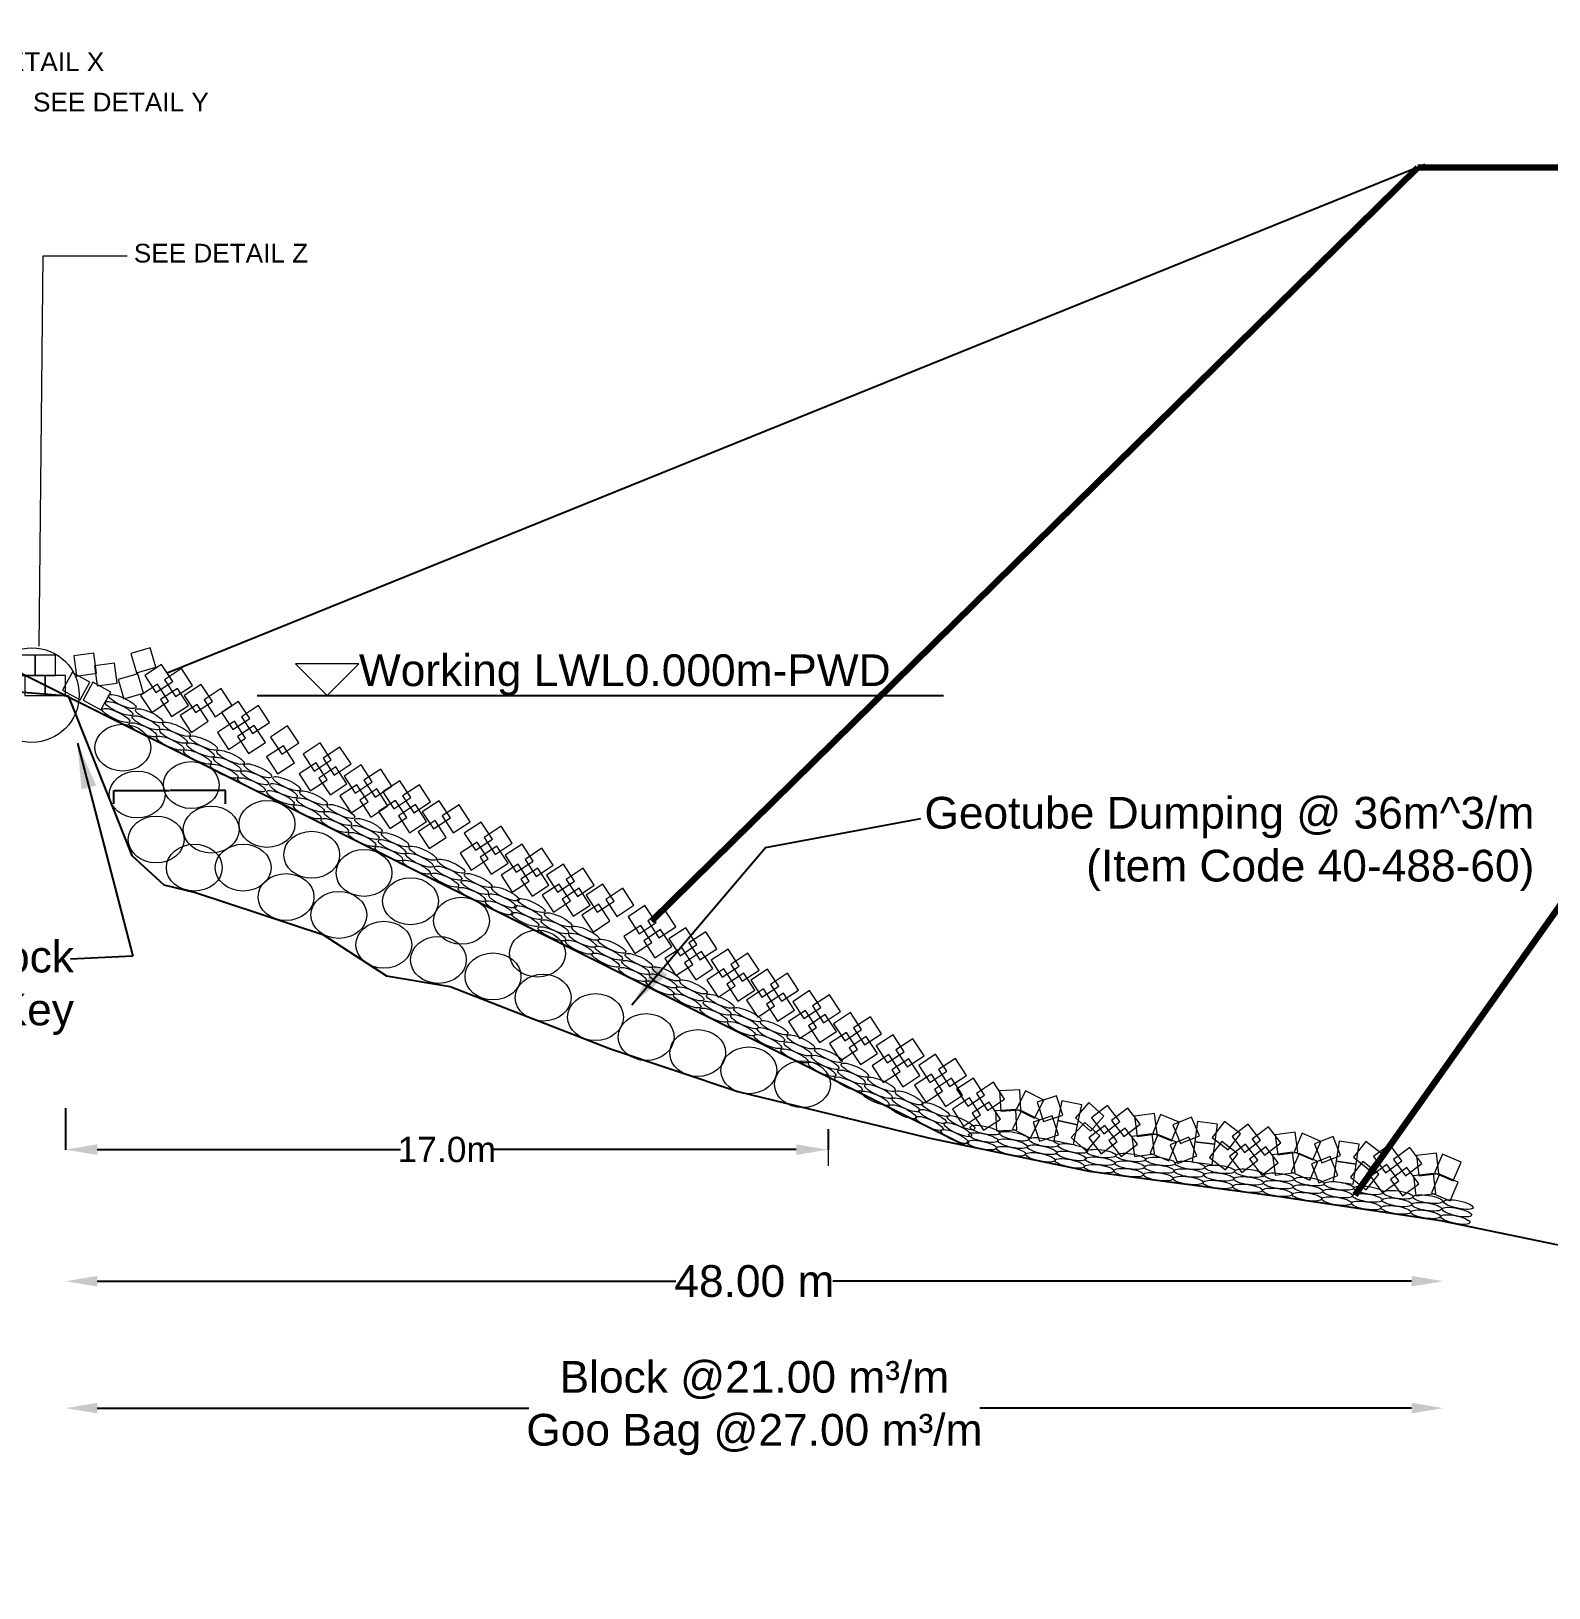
# Model space of a CAD drawing. Header units: inches. Extents: x 91231 to 269365, y -29123 to 27954.
# Drawn here: x 194546 to 196938, y -18959 to -16506 of the extents above; entities that cross this region are included whole.
import ezdxf

# ---------------------------------------------------------------- set-up
doc = ezdxf.new("R2010")
doc.units = ezdxf.units.IN
doc.header["$LTSCALE"] = 7
doc.header["$MEASUREMENT"] = 0
doc.header["$PDMODE"] = 3
for name, color, linetype, lineweight in [('Cross Section Labels', 7, 'Continuous', 9), ('Existing_Bed_Level for Xsection', 7, 'Continuous', 25), ('Long Section Labels', 7, 'Continuous', 9)]:
    doc.layers.add(name, color=color, linetype=linetype, lineweight=lineweight)
doc.styles.get("Standard").update_dxf_attribs({"font": 'arial.ttf'})
doc.dimstyles.new('Appron Lebeling Style', dxfattribs={"dimtxt": 50, "dimasz": 50, "dimexe": 0.18, "dimexo": 0.0625, "dimgap": 0.09, "dimtad": 0, "dimtih": 1, "dimtoh": 1, "dimdec": 4, "dimzin": 0, "dimdsep": 46, "dimtxsty": 'Standard', "dimcen": 0.09, "dimse1": 1, "dimse2": 1, "dimadec": 0, "dimazin": 0, "dimtfac": 1, "dimtdec": 4, "dimtofl": 0, "dimtmove": 0, "dimatfit": 3, "dimfxl": 1, "dimtolj": 1, "dimtzin": 0, "dimarcsym": 0})
doc.dimstyles.get("Standard").update_dxf_attribs({"dimtxt": 0.18, "dimasz": 0.18, "dimexe": 0.18, "dimexo": 0.0625, "dimgap": 0.09, "dimtad": 0, "dimtih": 1, "dimtoh": 1, "dimdec": 4, "dimzin": 0, "dimdsep": 46, "dimtxsty": 'Standard', "dimcen": 0.09, "dimadec": 0, "dimazin": 0, "dimtfac": 1, "dimtdec": 4, "dimtofl": 0, "dimtmove": 0, "dimatfit": 3, "dimfxl": 1, "dimtolj": 1, "dimtzin": 0, "dimarcsym": 0})

# ---------------------------------------------------------------- blocks, each defined once
blk = doc.blocks.new('*D5')
at = {"layer": 'Cross Section Labels', "color": 0, "lineweight": -2, "transparency": 16777216}
for p, q in [((194649.7591368646, -18476.02841904681), (195562.2424513716, -18476.02841904681)), ((196721.904401622, -18476.02841904681), (195809.4210871151, -18476.02841904681))]:
    blk.add_line(p, q, dxfattribs=at)
at = {"layer": 'Cross Section Labels', "color": 0, "transparency": 16777216}
for points in [[(194649.7591368646, -18467.69508571348), (194649.7591368646, -18484.36175238014), (194599.7591368646, -18476.02841904681)], [(196721.904401622, -18467.69508571348), (196721.904401622, -18484.36175238014), (196771.904401622, -18476.02841904681)]]:
    blk.add_solid(points, dxfattribs=at)
at = {"layer": 'Defpoints', "color": 0, "transparency": 16777216}
for p in [(194599.7591368646, -17553.02841904681), (196771.904401622, -18381.03279765433), (196771.904401622, -18476.02841904681)]:
    blk.add_point(p, dxfattribs=at)
at = {"layer": 'Cross Section Labels', "color": 0, "transparency": 16777216, "insert": (195685.8317692433, -18476.02841904681), "char_height": 50, "attachment_point": 5}
blk.add_mtext('\\A1;48.00 m', dxfattribs=at)
blk = doc.blocks.new('*D6')
at = {"layer": 'Cross Section Labels', "color": 0, "lineweight": -2, "transparency": 16777216}
for p, q in [((194649.7591368646, -18676.02841904681), (195330.2165304985, -18676.02841904681)), ((196721.904401622, -18676.02841904681), (196041.4470079882, -18676.02841904681))]:
    blk.add_line(p, q, dxfattribs=at)
at = {"layer": 'Cross Section Labels', "color": 0, "transparency": 16777216}
for points in [[(194649.7591368646, -18667.69508571348), (194649.7591368646, -18684.36175238014), (194599.7591368646, -18676.02841904681)], [(196721.904401622, -18667.69508571348), (196721.904401622, -18684.36175238014), (196771.904401622, -18676.02841904681)]]:
    blk.add_solid(points, dxfattribs=at)
at = {"layer": 'Defpoints', "color": 0, "transparency": 16777216}
for p in [(194599.7591368646, -17553.02841904681), (196771.904401622, -18381.03279765433), (196771.904401622, -18676.02841904681)]:
    blk.add_point(p, dxfattribs=at)
at = {"layer": 'Cross Section Labels', "color": 0, "transparency": 16777216, "insert": (195685.8317692433, -18676.02841904681), "char_height": 50, "attachment_point": 5}
blk.add_mtext('\\A1;Block @21.00 m³/m ^JGoo Bag @27.00 m³/m ', dxfattribs=at)
blk = doc.blocks.new('*D13')
at = {"layer": 'Defpoints', "color": 0, "transparency": 16777216}
for p in [(194599.7591368646, -18203.37885491559), (195801.9211392181, -18236.12289296199), (195801.9211392181, -18268.62443100839)]:
    blk.add_point(p, dxfattribs=at)
at = {"layer": 'Long Section Labels', "color": 0, "lineweight": -2, "transparency": 16777216}
for p, q in [((194599.7591368646, -18203.44135491559), (194599.7591368646, -18268.80443100839)), ((195801.9211392181, -18236.18539296199), (195801.9211392181, -18268.80443100839)), ((194649.7591368646, -18268.62443100839), (195127.9397696921, -18268.62443100839)), ((195751.9211392181, -18268.62443100839), (195273.7405063906, -18268.62443100839))]:
    blk.add_line(p, q, dxfattribs=at)
at = {"layer": 'Long Section Labels', "color": 0, "transparency": 16777216}
for points in [[(194649.7591368646, -18260.29109767505), (194649.7591368646, -18276.95776434172), (194599.7591368646, -18268.62443100839)], [(195751.9211392181, -18260.29109767505), (195751.9211392181, -18276.95776434172), (195801.9211392181, -18268.62443100839)]]:
    blk.add_solid(points, dxfattribs=at)
at = {"layer": 'Long Section Labels', "color": 0, "transparency": 16777216, "insert": (195200.8401380414, -18268.62443100839), "char_height": 40, "attachment_point": 5}
blk.add_mtext('\\A1;17.0m', dxfattribs=at)
blk = doc.blocks.new('*D24')
at = {"layer": 'Cross Section Labels', "color": 0, "lineweight": -2}
for p, q in [((193963.4969408827, 24958.55472740432), (194643.9543345165, 24958.55472740432)), ((196035.6422056401, 24958.55472740432), (195355.1848120063, 24958.55472740432))]:
    blk.add_line(p, q, dxfattribs=at)
at = {"layer": 'Cross Section Labels', "color": 0}
for points in [[(193963.4969408827, 24966.88806073765), (193963.4969408827, 24950.22139407099), (193913.4969408827, 24958.55472740432)], [(196035.6422056401, 24966.88806073765), (196035.6422056401, 24950.22139407099), (196085.6422056401, 24958.55472740432)]]:
    blk.add_solid(points, dxfattribs=at)
at = {"layer": 'Defpoints', "color": 0}
for p in [(193913.4969408827, 26081.55472740432), (196085.6422056401, 25253.55034879679), (196085.6422056401, 24958.55472740432), (193575.7158732653, -17411.02841904681), (193575.7158732653, -17482.02841904681), (193637.3347970071, -17482.02841904681)]:
    blk.add_point(p, dxfattribs=at)
at = {"layer": 'Long Section Labels', "color": 0, "lineweight": -2}
for p, q in [((193575.7783732653, -17411.02841904681), (193637.5147970071, -17411.02841904681)), ((193637.3347970071, -17411.20841904681), (193637.3347970071, -17446.34651590902)), ((193637.3347970071, -17481.84841904681), (193637.3347970071, -17446.7103221846)), ((193575.7783732653, -17482.02841904681), (193637.5147970071, -17482.02841904681))]:
    blk.add_line(p, q, dxfattribs=at)
at = {"layer": 'Long Section Labels', "color": 0}
for points in [[(193637.3047970071, -17411.20841904681), (193637.3647970071, -17411.20841904681), (193637.3347970071, -17411.02841904681)], [(193637.3047970071, -17481.84841904681), (193637.3647970071, -17481.84841904681), (193637.3347970071, -17482.02841904681)]]:
    blk.add_solid(points, dxfattribs=at)
at = {"layer": 'Cross Section Labels', "color": 0, "insert": (194999.5695732614, 24958.55472740432), "char_height": 50, "attachment_point": 5}
blk.add_mtext('\\A1;Block @21.00 m³/m ^JGoo Bag @27.00 m³/m ', dxfattribs=at)
at = {"layer": 'Long Section Labels', "color": 0, "insert": (193637.3347970071, -17446.52841904678), "char_height": 0.18, "attachment_point": 5}
blk.add_mtext('\\A1;71.0000', dxfattribs=at)
blk = doc.blocks.new('*D25')
at = {"layer": 'Defpoints', "color": 0}
for p in [(193913.4969408827, 25431.20429153554), (195115.6589432362, 25398.46025348914), (195115.6589432362, 25365.95871544274), (194852.1121802761, -17702.77724026474), (194676.1121802761, -17723.71120154054), (194852.1121802761, -17723.71120154054)]:
    blk.add_point(p, dxfattribs=at)
at = {"layer": 'Long Section Labels', "color": 0, "lineweight": -2}
for p, q in [((193913.4969408827, 25431.14179153554), (193913.4969408827, 25365.77871544274)), ((195115.6589432362, 25398.39775348914), (195115.6589432362, 25365.77871544274)), ((193963.4969408827, 25365.95871544274), (194441.6775737102, 25365.95871544274)), ((195065.6589432362, 25365.95871544274), (194587.4783104087, 25365.95871544274)), ((194676.1121802761, -17723.64870154054), (194676.1121802761, -17702.59724026474)), ((194676.2921802761, -17702.77724026474), (194763.5174804126, -17702.77724026474)), ((194851.9321802761, -17702.77724026474), (194764.7068801397, -17702.77724026474)), ((194852.1121802761, -17723.64870154054), (194852.1121802761, -17702.59724026474))]:
    blk.add_line(p, q, dxfattribs=at)
at = {"layer": 'Long Section Labels', "color": 0}
for points in [[(193963.4969408827, 25374.29204877607), (193963.4969408827, 25357.62538210941), (193913.4969408827, 25365.95871544274)], [(195065.6589432362, 25374.29204877607), (195065.6589432362, 25357.62538210941), (195115.6589432362, 25365.95871544274)], [(194676.2921802761, -17702.74724026474), (194676.2921802761, -17702.80724026474), (194676.1121802761, -17702.77724026474)], [(194851.9321802761, -17702.74724026474), (194851.9321802761, -17702.80724026474), (194852.1121802761, -17702.77724026474)]]:
    blk.add_solid(points, dxfattribs=at)
at = {"layer": 'Long Section Labels', "color": 0, "attachment_point": 5}
for s, insert, char_height in [('\\A1;17.0m', (194514.5779420594, 25365.95871544274), 40), ('\\A1;176.0000', (194764.1121802761, -17702.77724026474), 0.18)]:
    blk.add_mtext(s, dxfattribs=dict(at, insert=insert, char_height=char_height))

msp = doc.modelspace()

# ---------------------------------------------------------------- linework, layer by layer
at = {"layer": 'Cross Section Labels'}
msp.add_lwpolyline([(194558.4202242697, -17475.02370835908), (194564.3385132726, -16859.77177277781), (194696.8610818565, -16859.90650814687)], dxfattribs=at)
msp.add_lwpolyline([(195012.3595628655, -17553.02841904681), (195062.3595628655, -17503.02841904681), (194962.3595628655, -17503.02841904681)], close=True, dxfattribs=at)
msp.add_circle((194546.8087003111, -17552.10119514169), 74.53340259507604, dxfattribs=at)
at = {"layer": 'Existing_Bed_Level for Xsection'}
for points in [[(193920.563627179, -17340.02841904681), (194151.2756774132, -17475.92241904681), (194202.9555890796, -17483.80341904681), (194303.2096813275, -17519.30341904681), (194403.4932550449, -17537.05341904681), (194604.1206009051, -17553.38341904681), (194704.4554693779, -17805.07841904681), (194755.0045223682, -17851.23801128022), (194804.8005755218, -17863.29841904681), (195005.5140632352, -17929.32841904681), (195105.8797872312, -17994.67402401674), (195206.2502046043, -18011.68841904681), (195458.9841361046, -18109.66841904681), (195659.5948986315, -18177.11841904681), (195960.5708419876, -18250.24841904681), (196213.624296012, -18302.78841904681), (196514.4750171642, -18342.54841904681), (196767.8152343623, -18380.17841904681), (196968.3062286362, -18422.06841904681), (197369.3862154011, -18451.17841904681), (197622.7684494566, -18461.82841904681), (198023.771508577, -18454.01841904681), (198324.5908641058, -18440.52841904681), (198878.715528724, -18476.02841904681)], [(194168.7308889439, -17368.42841904681), (194230.9548063036, -17368.42841904681), (196018.756154661, -18262.32909322548)], [(194901.6952644636, -17553.02841904681), (195984.207310227, -17553.02841904681)]]:
    msp.add_lwpolyline(points, dxfattribs=at)
at = {"layer": 'Long Section Labels'}
msp.add_line((195801.9211392181, -18236.12289296199), (195801.9211392181, -18293.92632100196), dxfattribs=at)
for points in [[(194551.8341368646, -17489.12841904681), (194519.8841368646, -17489.12841904681), (194519.8841368646, -17521.07841904681), (194551.8341368646, -17521.07841904681)], [(194583.7841368646, -17489.12841904681), (194551.8341368646, -17489.12841904681), (194551.8341368646, -17521.07841904681), (194583.7841368646, -17521.07841904681)], [(194644.3046885697, -17486.19546024963), (194612.6479449627, -17490.51438189756), (194616.9668666107, -17522.17112550457), (194648.6236102177, -17517.8522038566)], [(194733.3860327911, -17477.64428367956), (194702.721636138, -17486.61631120406), (194711.6936636625, -17517.28070785717), (194742.3580603156, -17508.30868033267)], [(194638.1882364906, -17531.83081202125), (194610.1549470372, -17516.50315132489), (194594.8272863408, -17544.53644077827), (194622.8605757942, -17559.86410147463)], [(194677.1203525987, -17501.72946659393), (194645.4636089917, -17506.04838824186), (194649.7825306396, -17537.70513184887), (194681.4392742467, -17533.3862102009)], [(194713.5548188891, -17518.44587747003), (194682.890422236, -17527.41790499453), (194691.8624497605, -17558.08230164764), (194722.5268464136, -17549.11027412314)], [(194751.3136179242, -17503.90012948806), (194724.5936173816, -17521.41709472195), (194742.1105826155, -17548.13709526452), (194768.8305831581, -17530.62013003063)], [(194800.1170875162, -17537.09758853764), (194782.5788499862, -17510.39154569444), (194755.872807143, -17527.92978322442), (194773.411044673, -17554.63582606762)], [(194567.8091368646, -17521.07841904681), (194535.8591368646, -17521.07841904681), (194535.8591368646, -17553.02841904681), (194567.8091368646, -17553.02841904681)], [(194599.7591368646, -17521.07841904681), (194567.8091368646, -17521.07841904681), (194567.8091368646, -17553.02841904681), (194599.7591368646, -17553.02841904681)], [(194671.0039005195, -17547.36481836555), (194642.9706110662, -17532.03715766919), (194627.6429503698, -17560.07044712257), (194655.6762398232, -17575.39810781893)], [(194744.8185444194, -17535.18297654788), (194718.0985438768, -17552.69994178177), (194735.6155091107, -17579.41994232434), (194762.3355096533, -17561.90297709045)], [(194793.6220140115, -17568.38043559747), (194776.0837764815, -17541.67439275427), (194749.3777336383, -17559.21263028422), (194766.9159711683, -17585.91867312742)], [(194813.739876109, -17535.46837959139), (194787.0198755664, -17552.98534482528), (194804.5368408003, -17579.70534536785), (194831.2568413429, -17562.18838013396)], [(194862.543345701, -17568.66583864097), (194845.0051081711, -17541.95979579777), (194818.2990653279, -17559.49803332775), (194835.8373028578, -17586.20407617095)], [(194807.2448026042, -17566.75122665121), (194780.5248020616, -17584.2681918851), (194798.0417672955, -17610.98819242767), (194824.7617678381, -17593.47122719378)], [(194872.6327231509, -17562.18831254877), (194845.9127226084, -17579.70527778266), (194863.4296878423, -17606.42527832523), (194890.1496883848, -17588.90831309134)], [(194921.436192743, -17595.38577159835), (194903.897955213, -17568.67972875515), (194877.1919123698, -17586.21796628513), (194894.7301498998, -17612.92400912833)], [(194866.1376496462, -17593.47115960858), (194839.4176491036, -17610.98812484248), (194856.9346143375, -17637.70812538505), (194883.6546148801, -17620.19116015115)], [(194914.9411192383, -17626.66861865818), (194897.4028817083, -17599.96257581498), (194870.6968388651, -17617.50081334493), (194888.2350763951, -17644.20685618813)], [(194949.8567934305, -17600.79840070891), (194923.1367928879, -17618.31536594281), (194940.6537581218, -17645.03536648538), (194967.3737586644, -17627.51840125148)], [(194943.3617199257, -17632.08124776873), (194916.6417193831, -17649.59821300262), (194934.158684617, -17676.31821354519), (194960.8786851596, -17658.8012483113)], [(195001.2451961598, -17627.57968776283), (194974.5251956172, -17645.09665299673), (194992.0421608511, -17671.8166535393), (195018.7621613936, -17654.2996883054)], [(195050.0486657518, -17660.77714681241), (195032.5104282218, -17634.07110396921), (195005.8043853786, -17651.60934149919), (195023.3426229086, -17678.31538434239)], [(194994.750122655, -17658.86253482265), (194968.0301221124, -17676.37950005654), (194985.5470873463, -17703.09950059911), (195012.2670878889, -17685.58253536522)], [(195043.5535922471, -17692.05999387224), (195026.0153547171, -17665.35395102904), (194999.3093118739, -17682.892188559), (195016.8475494039, -17709.5982314022)], [(195065.7068708185, -17662.31192831844), (195038.9868702759, -17679.82889355233), (195056.5038355098, -17706.5488940949), (195083.2238360523, -17689.031928861)], [(195114.5103404105, -17695.50938736802), (195096.9721028805, -17668.80334452481), (195070.2660600373, -17686.3415820548), (195087.8042975673, -17713.047624898)], [(195126.623158361, -17687.08174147052), (195099.9031578184, -17704.59870670442), (195117.4201230523, -17731.31870724699), (195144.1401235949, -17713.80174201309)], [(195059.2117973137, -17693.59477537825), (195032.4917967711, -17711.11174061215), (195050.008762005, -17737.83174115472), (195076.7287625476, -17720.31477592082)], [(195108.0152669058, -17726.79223442785), (195090.4770293758, -17700.08619158465), (195063.7709865326, -17717.6244291146), (195081.3092240626, -17744.3304719578)], [(195175.426627953, -17720.2792005201), (195157.8883904231, -17693.5731576769), (195131.1823475799, -17711.11139520688), (195148.7205851098, -17737.81743805009)], [(195120.1280848562, -17718.36458853034), (195093.4080843136, -17735.88155376424), (195110.9250495475, -17762.60155430681), (195137.6450500901, -17745.08458907291)], [(195168.9315544483, -17751.56204757994), (195151.3933169183, -17724.85600473674), (195124.6872740751, -17742.39424226669), (195142.2255116051, -17769.10028510989)], [(195189.0494165458, -17718.64999157385), (195162.3294160033, -17736.16695680775), (195179.8463812371, -17762.88695735032), (195206.5663817797, -17745.36999211642)], [(195237.8528861378, -17751.84745062343), (195220.3146486079, -17725.14140778023), (195193.6086057647, -17742.67964531021), (195211.1468432947, -17769.38568815342)], [(195182.5543430411, -17749.93283863367), (195155.8343424985, -17767.44980386757), (195173.3513077324, -17794.16980441014), (195200.071308275, -17776.65283917624)], [(195255.2356313698, -17752.47311668459), (195228.5156308272, -17769.99008191848), (195246.0325960611, -17796.71008246105), (195272.7525966037, -17779.19311722716)], [(195304.0391009618, -17785.67057573417), (195286.5008634319, -17758.96453289097), (195259.7948205887, -17776.50277042095), (195277.3330581186, -17803.20881326415)], [(195248.740557865, -17783.75596374441), (195222.0205573225, -17801.2729289783), (195239.5375225563, -17827.99292952087), (195266.2575230989, -17810.47596428698)], [(195319.6973060285, -17787.20535724019), (195292.9773054859, -17804.72232247409), (195310.4942707198, -17831.44232301666), (195337.2142712624, -17813.92535778276)], [(195297.5440274571, -17816.953422794), (195280.0057899271, -17790.2473799508), (195253.2997470839, -17807.78561748075), (195270.8379846139, -17834.49166032395)], [(195368.5007756205, -17820.40281628977), (195350.9625380906, -17793.69677344657), (195324.2564952474, -17811.23501097655), (195341.7947327773, -17837.94105381976)], [(195313.2022325237, -17818.48820430001), (195286.4822319812, -17836.00516953391), (195303.999197215, -17862.72517007648), (195330.7191977576, -17845.20820484258)], [(195362.0057021158, -17851.68566334961), (195344.4674645858, -17824.9796205064), (195317.7614217426, -17842.51785803636), (195335.2996592726, -17869.22390087956)], [(195384.7043864745, -17818.66142339332), (195357.9843859319, -17836.17838862722), (195375.5013511658, -17862.89838916979), (195402.2213517084, -17845.38142393589)], [(195433.5078560665, -17851.8588824429), (195415.9696185366, -17825.1528395997), (195389.2635756934, -17842.69107712968), (195406.8018132233, -17869.39711997288)], [(195378.2093129697, -17849.94427045314), (195351.4893124271, -17867.46123568703), (195369.006277661, -17894.1812362296), (195395.7262782036, -17876.66427099571)], [(195427.0127825618, -17883.14172950273), (195409.4745450318, -17856.43568665953), (195382.7685021886, -17873.97392418949), (195400.3067397186, -17900.67996703269)], [(195447.1306446593, -17850.22967349665), (195420.4106441168, -17867.74663873055), (195437.9276093506, -17894.46663927312), (195464.6476098932, -17876.94967403922)], [(195495.9341142513, -17883.42713254623), (195478.3958767214, -17856.72108970303), (195451.6898338782, -17874.25932723301), (195469.2280714082, -17900.96537007621)], [(195440.6355711546, -17881.51252055647), (195413.915570612, -17899.02948579036), (195431.4325358459, -17925.74948633293), (195458.1525363885, -17908.23252109904)], [(195513.3168594833, -17884.05279860739), (195486.5968589407, -17901.56976384128), (195504.1138241746, -17928.28976438385), (195530.8338247172, -17910.77279914996)], [(195562.1203290753, -17917.25025765697), (195544.5820915454, -17890.54421481377), (195517.8760487022, -17908.08245234375), (195535.4142862321, -17934.78849518695)], [(195506.8217859785, -17915.3356456672), (195480.101785436, -17932.8526109011), (195497.6187506698, -17959.57261144367), (195524.3387512124, -17942.05564620977)], [(195555.6252555706, -17948.5331047168), (195538.0870180406, -17921.8270618736), (195511.3809751974, -17939.36529940355), (195528.9192127274, -17966.07134224675)], [(195577.778534142, -17918.78503916299), (195551.0585335994, -17936.30200439689), (195568.5754988333, -17963.02200493946), (195595.2954993759, -17945.50503970556)], [(195626.582003734, -17951.98249821257), (195609.0437662041, -17925.27645536937), (195582.3377233609, -17942.81469289935), (195599.8759608908, -17969.52073574255)], [(195571.2834606372, -17950.06788622281), (195544.5634600947, -17967.5848514567), (195562.0804253285, -17994.30485199927), (195588.8004258711, -17976.78788676538)], [(195620.0869302293, -17983.2653452724), (195602.5486926993, -17956.5593024292), (195575.8426498561, -17974.09753995916), (195593.3808873861, -18000.80358280236)], [(195644.3190381782, -17952.54098825561), (195617.5990376357, -17970.05795348951), (195635.1160028696, -17996.77795403208), (195661.8360034121, -17979.26098879818)], [(195693.1225077703, -17985.73844730519), (195675.5842702403, -17959.03240446199), (195648.8782273971, -17976.57064199197), (195666.4164649271, -18003.27668483517)], [(195637.8239646735, -17983.82383531543), (195611.1039641309, -18001.34080054933), (195628.6209293648, -18028.06080109189), (195655.3409299074, -18010.543835858)], [(195706.7452963631, -17984.10923835894), (195680.0252958205, -18001.62620359284), (195697.5422610544, -18028.34620413541), (195724.262261597, -18010.82923890151)], [(195686.6274342656, -18017.02129436503), (195669.0891967356, -17990.31525152182), (195642.3831538924, -18007.85348905178), (195659.9213914224, -18034.55953189498)], [(195755.5487659551, -18017.30669740852), (195738.0105284251, -17990.60065456532), (195711.3044855819, -18008.1388920953), (195728.8427231119, -18034.8449349385)], [(195700.2502228583, -18015.39208541876), (195673.5302223157, -18032.90905065266), (195691.0471875496, -18059.62905119522), (195717.7671880922, -18042.11208596133)], [(195749.0536924504, -18048.58954446836), (195731.5154549204, -18021.88350162515), (195704.8094120772, -18039.42173915511), (195722.3476496072, -18066.12778199831)], [(195772.9315111871, -18017.93236346968), (195746.2115106445, -18035.44932870357), (195763.7284758784, -18062.16932924614), (195790.4484764209, -18044.65236401225)], [(195821.7349807791, -18051.12982251926), (195804.1967432491, -18024.42377967606), (195777.4907004059, -18041.96201720604), (195795.0289379359, -18068.66806004924)], [(195766.4364376823, -18049.2152105295), (195739.7164371397, -18066.73217576339), (195757.2334023736, -18093.45217630596), (195783.9534029162, -18075.93521107206)], [(195815.2399072744, -18082.41266957909), (195797.7016697444, -18055.70662673589), (195770.9956269012, -18073.24486426584), (195788.5338644312, -18099.95090710904)], [(195837.3931858458, -18052.66460402528), (195810.6731853032, -18070.18156925918), (195828.1901505371, -18096.90156980175), (195854.9101510796, -18079.38460456785)], [(195886.1966554378, -18085.86206307486), (195868.6584179078, -18059.15602023166), (195841.9523750646, -18076.69425776164), (195859.4906125946, -18103.40030060484)], [(195830.898112341, -18083.9474510851), (195804.1781117984, -18101.464416319), (195821.6950770323, -18128.18441686156), (195848.4150775749, -18110.66745162767)], [(195879.7015819331, -18117.1449101347), (195862.1633444031, -18090.43886729149), (195835.4573015599, -18107.97710482145), (195852.9955390899, -18134.68314766465)], [(195904.4955626325, -18087.53500325809), (195877.7755620899, -18105.05196849199), (195895.2925273238, -18131.77196903455), (195922.0125278664, -18114.25500380066)], [(195953.2990322245, -18120.73246230767), (195935.7607946946, -18094.02641946447), (195909.0547518514, -18111.56465699445), (195926.5929893813, -18138.27069983765)], [(195898.0004891277, -18118.81785031791), (195871.2804885852, -18136.3348155518), (195888.797453819, -18163.05481609437), (195915.5174543616, -18145.53785086048)], [(195946.8039587198, -18152.0153093675), (195929.2657211898, -18125.3092665243), (195902.5596783466, -18142.84750405425), (195920.0979158766, -18169.55354689746)], [(195971.5979394193, -18118.38178292708), (195944.8779388767, -18135.89874816098), (195962.3949041106, -18162.61874870355), (195989.1149046532, -18145.10178346965)], [(196020.4014090113, -18151.57924197667), (196002.8631714813, -18124.87319913346), (195976.1571286381, -18142.41143666345), (195993.6953661681, -18169.11747950665)], [(195965.1028659145, -18149.6646299869), (195938.3828653719, -18167.1815952208), (195955.8998306058, -18193.90159576337), (195982.6198311484, -18176.38463052947)], [(196013.9063355066, -18182.8620890365), (195996.3680979766, -18156.1560461933), (195969.6620551334, -18173.69428372325), (195987.2002926634, -18200.40032656645)], [(196031.3191246192, -18155.93429664237), (196004.5991240766, -18173.45126187627), (196022.1160893105, -18200.17126241884), (196048.8360898531, -18182.65429718494)], [(196080.1225942112, -18189.13175569195), (196062.5843566812, -18162.42571284875), (196035.878313838, -18179.96395037873), (196053.416551368, -18206.66999322193)], [(196104.3174790079, -18174.17951217154), (196072.4198867159, -18176.00874861671), (196074.2491231611, -18207.90634090872), (196106.1467154531, -18206.07710446355)], [(196142.0206771085, -18190.45955127943), (196113.4876993788, -18176.08347108071), (196099.1116191801, -18204.61644881035), (196127.6445969098, -18218.99252900908)], [(196024.8240511144, -18187.21714370219), (195998.1040505718, -18204.73410893609), (196015.6210158057, -18231.45410947865), (196042.3410163483, -18213.93714424476)], [(196073.6275207065, -18220.41460275179), (196056.0892831765, -18193.70855990858), (196029.3832403333, -18211.24679743854), (196046.9214778633, -18237.95284028174)], [(196097.8224055031, -18205.46235923135), (196065.9248132111, -18207.29159567652), (196067.7540496562, -18239.18918796854), (196099.6516419483, -18237.35995152337)], [(196162.0224514833, -18183.86126060844), (196131.6771822629, -18193.85961727049), (196141.6755389249, -18224.20488649089), (196172.0208081453, -18214.20652982883)], [(196202.0208025462, -18198.13426027689), (196170.7379554864, -18191.63918677213), (196164.2428819816, -18222.92203383195), (196195.5257290414, -18229.41710733671)], [(196236.9691763384, -18215.72077459024), (196213.1122433547, -18194.46873354445), (196191.8602023089, -18218.32566652815), (196215.7171352927, -18239.57770757395)], [(196242.7735244449, -18198.98567262813), (196217.40847647, -18218.41289170936), (196236.8356955512, -18243.77793968428), (196262.2007435262, -18224.35072060305)], [(196293.8776856807, -18228.51895277039), (196274.430273894, -18203.1693832514), (196249.080704375, -18222.61679503808), (196268.5281161617, -18247.96636455707)], [(196135.5256036037, -18221.74239833925), (196106.992625874, -18207.36631814054), (196092.6165456753, -18235.89929587017), (196121.149523405, -18250.27537606888)], [(196155.5273779785, -18215.14410766825), (196125.1821087581, -18225.1424643303), (196135.1804654202, -18255.4877335507), (196165.5257346405, -18245.48937688865)], [(196195.5257290414, -18229.41710733672), (196164.2428819816, -18222.92203383195), (196157.7478084769, -18254.20488089176), (196189.0306555367, -18260.69995439653)], [(196230.4741028337, -18247.00362165004), (196206.61716985, -18225.75158060426), (196185.3651288042, -18249.60851358795), (196209.2220617879, -18270.86055463373)], [(196238.5874566968, -18230.66025765792), (196213.2224087219, -18250.08747673915), (196232.6496278032, -18275.45252471407), (196258.0146757781, -18256.02530563284)], [(196316.912274919, -18211.83453683097), (196285.2343752363, -18215.99544679085), (196289.3952851962, -18247.67334647353), (196321.0731848789, -18243.51243651365)], [(196355.7067382286, -18225.30897325288), (196326.19732894, -18213.06163625908), (196313.9499919462, -18242.57104554765), (196343.4594012348, -18254.81838254145)], [(196375.1714326685, -18217.26322355017), (196345.640096519, -18229.45759459693), (196357.8344675658, -18258.98893074642), (196387.3658037153, -18246.79455969966)], [(196416.1078615358, -18228.56788625544), (196384.433276506, -18224.38181850742), (196380.247208758, -18256.0564035372), (196411.9217937878, -18260.24247128522)], [(196452.2506046012, -18243.54708650545), (196426.9009940379, -18224.09972821988), (196407.4536357523, -18249.44933878322), (196432.8032463157, -18268.89669706879)], [(196464.4956196534, -18228.2881468643), (196439.1305716784, -18247.71536594552), (196458.5577907597, -18273.08041392044), (196483.9228387346, -18253.65319483922)], [(196289.6916179326, -18260.19353780017), (196270.2442061459, -18234.84396828114), (196244.8946366269, -18254.29138006785), (196264.3420484136, -18279.64094958687)], [(196312.726207171, -18243.50912186075), (196281.0483074883, -18247.67003182063), (196285.2092174482, -18279.34793150331), (196316.8871171309, -18275.18702154343)], [(196351.5206704805, -18256.98355828268), (196322.0112611919, -18244.73622128888), (196309.7639241982, -18274.24563057745), (196339.2733334868, -18286.49296757125)], [(196370.9853649205, -18248.93780857995), (196341.454028771, -18261.13217962673), (196353.6483998178, -18290.66351577621), (196383.1797359673, -18278.46914472943)], [(196515.5997808891, -18257.82142700654), (196496.1523691024, -18232.47185748752), (196470.8027995834, -18251.91926927422), (196490.2502113701, -18277.26883879324)], [(196538.6343701275, -18241.13701106713), (196506.9564704448, -18245.29792102701), (196511.1173804047, -18276.97582070968), (196542.7952800874, -18272.81491074981)], [(196578.8329392115, -18255.63379530708), (196549.5240217193, -18242.91413118274), (196536.804357595, -18272.22304867493), (196566.1132750872, -18284.94271279927)], [(196598.4243342177, -18247.90167660457), (196568.7009709035, -18259.6202163297), (196580.4195106286, -18289.34357964394), (196610.1428739429, -18277.62503991881)], [(196639.1739365197, -18259.86230031416), (196607.5706624998, -18255.16809418091), (196602.8764563665, -18286.77136820084), (196634.4797303865, -18291.46557433409)], [(196411.9217937879, -18260.24247128522), (196380.2472087581, -18256.0564035372), (196376.06114101, -18287.73098856698), (196407.7357260398, -18291.917056315)], [(196448.0645368531, -18275.22167153524), (196422.7149262898, -18255.77431324967), (196403.2675680042, -18281.12392381301), (196428.6171785676, -18300.57128209858)], [(196460.3095519053, -18259.96273189408), (196434.9445039304, -18279.3899509753), (196454.3717230116, -18304.75499895023), (196479.7367709866, -18285.32777986901)], [(196511.4137131411, -18289.49601203634), (196491.9663013544, -18264.14644251732), (196466.6167318354, -18283.593854304), (196486.0641436221, -18308.94342382302)], [(196534.4483023795, -18272.81159609691), (196502.7704026968, -18276.97250605679), (196506.9313126567, -18308.65040573947), (196538.6092123394, -18304.48949577959)], [(196574.1387330783, -18287.23706932701), (196544.8298155861, -18274.51740520267), (196532.1101514618, -18303.82632269486), (196561.419068954, -18316.5459868192)], [(196593.7301280845, -18279.50495062448), (196564.0067647703, -18291.22349034961), (196575.7253044954, -18320.94685366386), (196605.4486678097, -18309.22831393873)], [(196675.0714599614, -18275.42000345989), (196650.0374335322, -18255.56805089241), (196630.1854809647, -18280.60207732163), (196655.2195073939, -18300.45402988911)], [(196687.5599469221, -18260.35968055388), (196661.8861785129, -18279.37704408483), (196680.9035420438, -18305.05081249408), (196706.5773104531, -18286.03344896314)], [(196738.1832277244, -18290.70985967014), (196719.1454255157, -18265.05124343574), (196693.4868092814, -18284.08904564442), (196712.5246114901, -18309.74766187882)], [(196761.4827898711, -18274.39751954391), (196729.7421532763, -18278.04916144224), (196733.3937951746, -18309.78979803708), (196765.1344317694, -18306.13815613876)], [(196800.055857351, -18288.49323823983), (196770.7469398588, -18275.77357411548), (196758.0272757345, -18305.08249160767), (196787.3361932267, -18317.80215573202)], [(196634.4797303865, -18291.4655743341), (196602.8764563665, -18286.77136820084), (196598.1822502333, -18318.37464222077), (196629.7855242532, -18323.06884835402)], [(196670.3772538281, -18307.02327747982), (196645.3432273989, -18287.17132491233), (196625.4912748314, -18312.20535134154), (196650.5253012606, -18332.05730390904)], [(196682.8657407889, -18291.96295457383), (196657.1919723796, -18310.98031810478), (196676.2093359106, -18336.65408651403), (196701.8831043198, -18317.63672298308)], [(196733.4890215912, -18322.31313369001), (196714.4512193825, -18296.65451745561), (196688.7926031481, -18315.69231966429), (196707.8304053568, -18341.35093589869)], [(196756.7885837379, -18306.00079356384), (196725.047947143, -18309.65243546216), (196728.6995890413, -18341.39307205701), (196760.4402256362, -18337.74143015868)], [(196795.3616512177, -18320.09651225974), (196766.0527337255, -18307.37684813541), (196753.3330696012, -18336.6857656276), (196782.6419870934, -18349.40542975193)]]:
    msp.add_lwpolyline(points, close=True, dxfattribs=at)
for centre, major_axis, ratio in [((194684.3502440561, -17573.31283696293), (21.54027406394681, -9.712712427023718), 0.2550000000000003), ((194689.3116656685, -17562.30969215863), (21.54027406394681, -9.712712427023718), 0.2550000000000003), ((194679.3888224438, -17584.31598176723), (21.54027406394681, -9.712712427023718), 0.2550000000000003), ((194726.5895021301, -17595.81120502317), (21.54027406394681, -9.712712427023718), 0.2550000000000003), ((194731.5509237425, -17584.80806021887), (21.54027406394681, -9.712712427023718), 0.2550000000000003), ((194690.1719787991, -17634.99700529454), (44, 0), 0.84), ((194721.6280805178, -17606.81434982747), (21.54027406394681, -9.712712427023718), 0.2550000000000003), ((194764.9751161285, -17628.07555955445), (21.54027406394681, -9.712712427023718), 0.2550000000000003), ((194769.9365377408, -17617.07241475015), (21.54027406394681, -9.712712427023718), 0.2550000000000003), ((194774.8979593532, -17606.06926994585), (21.54027406394681, -9.712712427023718), 0.2550000000000003), ((194817.5633624794, -17627.69323017058), (21.54027406394681, -9.712712427023718), 0.2550000000000003), ((194807.6405192548, -17649.69951977918), (21.54027406394681, -9.712712427023718), 0.2550000000000003), ((194812.6019408671, -17638.69637497488), (21.54027406394681, -9.712712427023718), 0.2550000000000003), ((194859.8026205534, -17650.19159823083), (21.54027406394681, -9.712712427023718), 0.2550000000000003), ((194798.0638943883, -17693.92623448736), (44, 0), 0.84), ((194849.8797773287, -17672.19788783943), (21.54027406394681, -9.712712427023718), 0.2550000000000003), ((194854.8411989411, -17661.19474303513), (21.54027406394681, -9.712712427023718), 0.2550000000000003), ((194903.1496561641, -17671.4528079578), (21.54027406394681, -9.712712427023718), 0.2550000000000003), ((194712.7978846321, -17708.92314927105), (44, 0), 0.84), ((194893.2268129394, -17693.4590975664), (21.54027406394681, -9.712712427023718), 0.2550000000000003), ((194898.1882345518, -17682.4559527621), (21.54027406394681, -9.712712427023718), 0.2550000000000003), ((194943.5527226764, -17702.80513608345), (21.54027406394681, -9.712712427023718), 0.2550000000000003), ((194948.5141442887, -17691.80199127915), (21.54027406394681, -9.712712427023718), 0.2550000000000003), ((194938.591301064, -17713.80828088775), (21.54027406394681, -9.712712427023718), 0.2550000000000003), ((194985.7919807503, -17725.3035041437), (21.54027406394681, -9.712712427023718), 0.2550000000000003), ((194990.7534023627, -17714.3003593394), (21.54027406394681, -9.712712427023718), 0.2550000000000003), ((194829.4414077264, -17764.1390204941), (44, 0), 0.84), ((194917.4356444466, -17755.27718183358), (44, 0), 0.84), ((194980.830559138, -17736.306648948), (21.54027406394681, -9.712712427023718), 0.2550000000000003), ((195029.139016361, -17746.56471387067), (21.54027406394681, -9.712712427023718), 0.2550000000000003), ((195034.1004379734, -17735.56156906637), (21.54027406394681, -9.712712427023718), 0.2550000000000003), ((194742.8112844881, -17779.8174863263), (44, 0), 0.84), ((195024.1775947487, -17757.56785867497), (21.54027406394681, -9.712712427023718), 0.2550000000000003), ((195072.4466310592, -17768.62576605313), (21.54027406394681, -9.712712427023718), 0.2550000000000003), ((195077.4080526716, -17757.62262124883), (21.54027406394681, -9.712712427023718), 0.2550000000000003), ((194802.8384989505, -17824.12649351443), (44, 0), 0.84), ((194879.9189983141, -17824.12649351443), (44, 0), 0.84), ((194987.9054400128, -17803.85379293826), (44, 0), 0.84), ((195067.4852094469, -17779.62891085743), (21.54027406394681, -9.712712427023718), 0.2550000000000003), ((195114.6858891332, -17791.12413411337), (21.54027406394681, -9.712712427023718), 0.2550000000000003), ((195119.6473107456, -17780.12098930907), (21.54027406394681, -9.712712427023718), 0.2550000000000003), ((195162.9943463563, -17801.38219903604), (21.54027406394681, -9.712712427023718), 0.2550000000000003), ((195070.4332687996, -17832.46721176649), (44, 0), 0.84), ((195109.7244675209, -17802.12727891767), (21.54027406394681, -9.712712427023718), 0.2550000000000003), ((195153.0715031316, -17823.38848864465), (21.54027406394681, -9.712712427023718), 0.2550000000000003), ((195158.0329247439, -17812.38534384035), (21.54027406394681, -9.712712427023718), 0.2550000000000003), ((195207.948158394, -17821.80482813719), (21.54027406394681, -9.712712427023718), 0.2550000000000003), ((194947.4494590529, -17870.48052607698), (44, 0), 0.84), ((195198.0253151693, -17843.81111774579), (21.54027406394681, -9.712712427023718), 0.2550000000000003), ((195202.9867367816, -17832.80797294149), (21.54027406394681, -9.712712427023718), 0.2550000000000003), ((195250.1874164679, -17844.30319619743), (21.54027406394681, -9.712712427023718), 0.2550000000000003), ((195030.7926867774, -17898.66327611048), (44, 0), 0.84), ((195143.7424443895, -17877.12369459841), (44, 0), 0.84), ((195240.2645732432, -17866.30948580604), (21.54027406394681, -9.712712427023718), 0.2550000000000003), ((195245.2259948556, -17855.30634100173), (21.54027406394681, -9.712712427023718), 0.2550000000000003), ((195293.5344520786, -17865.56440592441), (21.54027406394681, -9.712712427023718), 0.2550000000000003), ((195224.1654157968, -17907.8409509614), (44, 0), 0.84), ((195283.6116088539, -17887.57069553301), (21.54027406394681, -9.712712427023718), 0.2550000000000003), ((195288.5730304663, -17876.56755072871), (21.54027406394681, -9.712712427023718), 0.2550000000000003), ((195329.1830571632, -17894.8286794876), (21.54027406394681, -9.712712427023718), 0.2550000000000003), ((195334.1444787756, -17883.8255346833), (21.54027406394681, -9.712712427023718), 0.2550000000000003), ((195101.7336385963, -17945.69885972151), (44, 0), 0.84), ((195324.2216355509, -17905.8318242919), (21.54027406394681, -9.712712427023718), 0.2550000000000003), ((195371.4223152372, -17917.32704754785), (21.54027406394681, -9.712712427023718), 0.2550000000000003), ((195376.3837368495, -17906.32390274355), (21.54027406394681, -9.712712427023718), 0.2550000000000003), ((195187.6814977185, -17969.55761316573), (44, 0), 0.84), ((195343.8473990217, -17959.6743785046), (44, 0), 0.84), ((195366.4608936248, -17928.33019235215), (21.54027406394681, -9.712712427023718), 0.2550000000000003), ((195414.7693508479, -17938.58825727482), (21.54027406394681, -9.712712427023718), 0.2550000000000003), ((195419.7307724602, -17927.58511247052), (21.54027406394681, -9.712712427023718), 0.2550000000000003), ((195461.3343059478, -17947.92645858976), (21.54027406394681, -9.712712427023718), 0.2550000000000003), ((195273.7388508993, -17995.59669717608), (44, 0), 0.84), ((195409.8079292355, -17949.59140207912), (21.54027406394681, -9.712712427023718), 0.2550000000000003), ((195451.4114627231, -17969.93274819836), (21.54027406394681, -9.712712427023718), 0.2550000000000003), ((195456.3728843354, -17958.92960339406), (21.54027406394681, -9.712712427023718), 0.2550000000000003), ((195503.5735640217, -17970.42482665001), (21.54027406394681, -9.712712427023718), 0.2550000000000003), ((195493.650720797, -17992.43111625861), (21.54027406394681, -9.712712427023718), 0.2550000000000003), ((195498.6121424094, -17981.42797145431), (21.54027406394681, -9.712712427023718), 0.2550000000000003), ((195546.9205996324, -17991.68603637698), (21.54027406394681, -9.712712427023718), 0.2550000000000003), ((195352.8653131109, -18028.99902644375), (44, 0), 0.84), ((195536.9977564077, -18013.69232598558), (21.54027406394681, -9.712712427023718), 0.2550000000000003), ((195541.9591780201, -18002.68918118128), (21.54027406394681, -9.712712427023718), 0.2550000000000003), ((195589.6608525924, -18012.12613124284), (21.54027406394681, -9.712712427023718), 0.2550000000000003), ((195435.4026811529, -18059.67440705965), (44, 0), 0.84), ((195579.7380093677, -18034.13242085144), (21.54027406394681, -9.712712427023718), 0.2550000000000003), ((195584.6994309801, -18023.12927604714), (21.54027406394681, -9.712712427023718), 0.2550000000000003), ((195626.938689054, -18045.62764410739), (21.54027406394681, -9.712712427023718), 0.2550000000000003), ((195631.9001106664, -18034.62449930309), (21.54027406394681, -9.712712427023718), 0.2550000000000003), ((195515.3167540371, -18091.13667949234), (44, 0), 0.84), ((195621.9772674417, -18056.63078891169), (21.54027406394681, -9.712712427023718), 0.2550000000000003), ((195670.2857246647, -18066.88885383436), (21.54027406394681, -9.712712427023718), 0.2550000000000003), ((195675.2471462771, -18055.88570903006), (21.54027406394681, -9.712712427023718), 0.2550000000000003), ((195596.4895938468, -18116.35872114799), (44, 0), 0.84), ((195665.3243030524, -18077.89199863866), (21.54027406394681, -9.712712427023718), 0.2550000000000003), ((195711.922691078, -18087.31596133669), (21.54027406394681, -9.712712427023718), 0.2550000000000003), ((195716.8841126903, -18076.31281653239), (21.54027406394681, -9.712712427023718), 0.2550000000000003), ((195676.9805842906, -18143.62578817803), (44, 0), 0.84), ((195706.9612694657, -18098.31910614099), (21.54027406394681, -9.712712427023718), 0.2550000000000003), ((195749.2005275396, -18120.81747420123), (21.54027406394681, -9.712712427023718), 0.2550000000000003), ((195754.161949152, -18109.81432939693), (21.54027406394681, -9.712712427023718), 0.2550000000000003), ((195759.1233707643, -18098.81118459263), (21.54027406394681, -9.712712427023718), 0.2550000000000003), ((195802.470406375, -18120.07239431961), (21.54027406394681, -9.712712427023718), 0.2550000000000003), ((195761.6178327095, -18165.4916282887), (44, 0), 0.84), ((195792.5475631503, -18142.07868392821), (21.54027406394681, -9.712712427023718), 0.2550000000000003), ((195797.5089847627, -18131.07553912391), (21.54027406394681, -9.712712427023718), 0.2550000000000003), ((195844.1158557694, -18143.23177439792), (21.54027406394681, -9.712712427023718), 0.2550000000000003), ((195834.1930125447, -18165.23806400652), (21.54027406394681, -9.712712427023718), 0.2550000000000003), ((195839.154434157, -18154.23491920222), (21.54027406394681, -9.712712427023718), 0.2550000000000003), ((195886.3551138433, -18165.73014245817), (21.54027406394681, -9.712712427023718), 0.2550000000000003), ((195876.4322706187, -18187.73643206677), (21.54027406394681, -9.712712427023718), 0.2550000000000003), ((195881.393692231, -18176.73328726247), (21.54027406394681, -9.712712427023718), 0.2550000000000003), ((195929.702149454, -18186.99135218514), (21.54027406394681, -9.712712427023718), 0.2550000000000003), ((195919.7793062293, -18208.99764179374), (21.54027406394681, -9.712712427023718), 0.2550000000000003), ((195924.7407278417, -18197.99449698944), (21.54027406394681, -9.712712427023718), 0.2550000000000003), ((195966.7304864704, -18216.3528070545), (21.54027406394681, -9.712712427023718), 0.2550000000000003), ((195971.6919080828, -18205.3496622502), (21.54027406394681, -9.712712427023718), 0.2550000000000003), ((195961.7690648581, -18227.3559518588), (21.54027406394681, -9.712712427023718), 0.2550000000000003), ((196006.6204577685, -18237.07168239541), (21.54027406394681, -9.712712427023718), 0.2550000000000003), ((196011.5818793809, -18226.06853759111), (21.54027406394681, -9.712712427023718), 0.2550000000000003), ((196049.2138441003, -18237.83431764317), (23.13540333668027, -4.803467694189599), 0.255), ((196001.6590361562, -18248.07482719971), (21.54027406394681, -9.712712427023718), 0.2550000000000003), ((196044.3064552301, -18261.4702465328), (23.13540333668027, -4.803467694189599), 0.255), ((196046.7601496652, -18249.65228208798), (23.13540333668027, -4.803467694189599), 0.255), ((196093.0309563386, -18259.25921747636), (23.13540333668027, -4.803467694189599), 0.255), ((196095.4846507737, -18247.44125303155), (23.13540333668027, -4.803467694189599), 0.255), ((196141.7554574471, -18257.04818841993), (23.13540333668027, -4.803467694189599), 0.255), ((196090.5772619034, -18271.07718192118), (23.13540333668027, -4.803467694189599), 0.255), ((196136.8480685768, -18280.68411730956), (23.13540333668027, -4.803467694189599), 0.255), ((196139.3017630119, -18268.86615286474), (23.13540333668027, -4.803467694189599), 0.255), ((196185.5725696853, -18278.47308825312), (23.13540333668027, -4.803467694189599), 0.255), ((196188.0262641204, -18266.6551238083), (23.13540333668027, -4.803467694189599), 0.255), ((196230.716997925, -18286.78494050656), (23.42511532869303, -3.09582965898169), 0.255), ((196232.2984012965, -18274.81898616198), (23.42511532869303, -3.09582965898169), 0.255), ((196279.1486319539, -18281.01064547994), (23.42511532869303, -3.09582965898169), 0.255), ((196325.9988626113, -18287.20230479791), (23.42511532869303, -3.09582965898169), 0.255), ((196183.1188752502, -18290.29105269794), (23.13540333668027, -4.803467694189599), 0.255), ((196229.1355945536, -18298.75089485115), (23.42511532869303, -3.09582965898169), 0.255), ((196275.985825211, -18304.94255416911), (23.42511532869303, -3.09582965898169), 0.255), ((196277.5672285824, -18292.97659982453), (23.42511532869303, -3.09582965898169), 0.255), ((196322.8360558683, -18311.13421348707), (23.42511532869303, -3.09582965898169), 0.255), ((196324.4174592398, -18299.16825914249), (23.42511532869303, -3.09582965898169), 0.255), ((196371.2676898972, -18305.35991846045), (23.42511532869303, -3.09582965898169), 0.255), ((196372.8490932687, -18293.39396411587), (23.42511532869303, -3.09582965898169), 0.255), ((196418.1179205546, -18311.55157777842), (23.42511532869303, -3.09582965898169), 0.255), ((196419.6993239261, -18299.58562343383), (23.42511532869303, -3.09582965898169), 0.255), ((196466.5495545834, -18305.77728275179), (23.42511532869303, -3.09582965898169), 0.255), ((196513.3997852408, -18311.96894206976), (23.42511532869303, -3.09582965898169), 0.255), ((196369.6862865257, -18317.32587280504), (23.42511532869303, -3.09582965898169), 0.255), ((196416.5365171831, -18323.517532123), (23.42511532869303, -3.09582965898169), 0.255), ((196463.3867478405, -18329.70919144096), (23.42511532869303, -3.09582965898169), 0.255), ((196464.968151212, -18317.74323709638), (23.42511532869303, -3.09582965898169), 0.255), ((196510.2369784979, -18335.90085075893), (23.42511532869303, -3.09582965898169), 0.255), ((196511.8183818694, -18323.93489641434), (23.42511532869303, -3.09582965898169), 0.255), ((196558.862402228, -18330.83788505083), (23.37237687518147, -3.471626224765965), 0.255), ((196560.6357689895, -18318.89887042108), (23.37237687518147, -3.471626224765965), 0.255), ((196607.3805227398, -18325.84212287061), (23.37237687518147, -3.471626224765965), 0.255), ((196654.1252764902, -18332.78537532015), (23.37237687518147, -3.471626224765965), 0.255), ((196557.0890354665, -18342.77689968058), (23.37237687518147, -3.471626224765965), 0.255), ((196603.8337892169, -18349.72015213011), (23.37237687518147, -3.471626224765965), 0.255), ((196605.6071559784, -18337.78113750036), (23.37237687518147, -3.471626224765965), 0.255), ((196650.5785429673, -18356.66340457965), (23.37237687518147, -3.471626224765965), 0.255), ((196652.3519097287, -18344.72438994989), (23.37237687518147, -3.471626224765965), 0.255), ((196699.0966634791, -18351.66764239943), (23.37237687518147, -3.471626224765965), 0.255), ((196700.8700302405, -18339.72862776968), (23.37237687518147, -3.471626224765965), 0.255), ((196745.8414172294, -18358.61089484896), (23.37237687518147, -3.471626224765965), 0.255), ((196747.6147839909, -18346.67188021921), (23.37237687518147, -3.471626224765965), 0.255), ((196795.8676113715, -18355.2129955733), (23.12934053210497, -4.832576537410075), 0.255), ((196697.3232967176, -18363.60665702918), (23.37237687518147, -3.471626224765965), 0.255), ((196744.068050468, -18370.54990947871), (23.37237687518147, -3.471626224765965), 0.255), ((196790.9304838994, -18378.84273049192), (23.12934053210497, -4.832576537410075), 0.255), ((196793.3990476354, -18367.02786303261), (23.12934053210497, -4.832576537410075), 0.255)]:
    msp.add_ellipse(centre, major_axis=major_axis, ratio=ratio, dxfattribs=at)

# ---------------------------------------------------------------- texts
at = {"layer": 'Cross Section Labels'}
for s, p in [('SEE DETAIL X', (194383.7604302167, -16568.4991670563)), ('SEE DETAIL Y', (194548.5723090491, -16632.24159498863)), ('SEE DETAIL Z', (194707.4965425377, -16870.34900586419))]:
    msp.add_text(s, height=29.5, dxfattribs=at).set_placement(p)
at = {"layer": 'Cross Section Labels', "char_height": 50}
for s, insert, attachment_point in [('Working LWL0.000m-PWD', (195062.3595628655, -17553.02841904681), 7), ('Geotube Dumping @ 36m^ 3/m\\P(Item Code 40-488-60)', (196915.5428227782, -17861.02032726054), 9), ('5 Nos of Block ^J(450X450X450) at Key', (194613.0984543198, -18013.59473945905), 6)]:
    msp.add_mtext(s, dxfattribs=dict(at, insert=insert, attachment_point=attachment_point))

# ---------------------------------------------------------------- dimensions: what is measured, and where the dimension line sits
at = {"layer": 'Cross Section Labels'}
for base, p1, p2, text, picture, middle in [((196085.6422056401, 24958.55472740432), (193913.4969408827, 26081.55472740432), (196085.6422056401, 25253.55034879679), 'Block @21.00 m³/m ^JGoo Bag @27.00 m³/m ', '*D24', (194999.5695732614, 24958.55472740432)), ((196771.904401622, -18476.02841904681), (194599.7591368646, -17553.02841904681), (196771.904401622, -18381.03279765433), '48.00 m', '*D5', (195685.8317692433, -18476.02841904681)), ((196771.904401622, -18676.02841904681), (194599.7591368646, -17553.02841904681), (196771.904401622, -18381.03279765433), 'Block @21.00 m³/m ^JGoo Bag @27.00 m³/m ', '*D6', (195685.8317692433, -18676.02841904681))]:
    dim = msp.add_linear_dim(base=base, p1=p1, p2=p2, text=text, dimstyle='Appron Lebeling Style', dxfattribs=at)
    dim.commit()
    dim.dimension.update_dxf_attribs({"geometry": picture, "text_midpoint": middle})
at = {"layer": 'Long Section Labels'}
for base, p1, p2, picture, middle in [((195115.6589432362, 25365.95871544274), (193913.4969408827, 25431.20429153554), (195115.6589432362, 25398.46025348914), '*D25', (194514.5779420594, 25365.95871544274)), ((195801.9211392181, -18268.62443100839), (194599.7591368646, -18203.37885491559), (195801.9211392181, -18236.12289296199), '*D13', (195200.8401380414, -18268.62443100839))]:
    dim = msp.add_linear_dim(base=base, p1=p1, p2=p2, text='17.0m', dimstyle='Standard', override={"dimtxt": 40, "dimasz": 50}, dxfattribs=at)
    dim.commit()
    dim.dimension.update_dxf_attribs({"geometry": picture, "text_midpoint": middle})

# ---------------------------------------------------------------- leaders
at = {"color": 0, "linetype": 'Continuous', "lineweight": -3, "ltscale": 0.5}
for points in [[(195523.9130386949, -17907.93008043049), (196731.9791950984, -16720.43473355667), (197098.94255394, -16719.94407132288)], [(196632.9524777961, -18339.90570187723), (197344.4004797589, -17334.20445909919), (197482.9158673163, -17334.20445909919)]]:
    msp.add_leader(points, dimstyle='Standard', override={"dimtxt": 0.9, "dimasz": 0.7, "dimclrd": 7, "dimclre": 7, "dimclrt": 7, "dimlwd": 65535, "dimlwe": 65535}, dxfattribs=at)
at = {"layer": 'Cross Section Labels'}
for points in [[(194618.422970914, -17627.96107547314), (194705.8976158159, -17963.63010528743), (194607.712677045, -17968.51010374332)], [(195492.5620803288, -18040.39386992206), (195703.6117351956, -17792.54674333733), (195948.4763467218, -17746.84155801751)]]:
    msp.add_leader(points, dimstyle='Standard', override={"dimasz": 72}, dxfattribs=at)
at = {"layer": 'Long Section Labels'}
msp.add_leader([(194759.9864407222, -17517.12946612118), (196742.8075594167, -16715.44344114795)], dimstyle='Standard', override={"dimgap": 0.09, "dimtad": 0}, dxfattribs=at)

doc.saveas('drawing.dxf')
